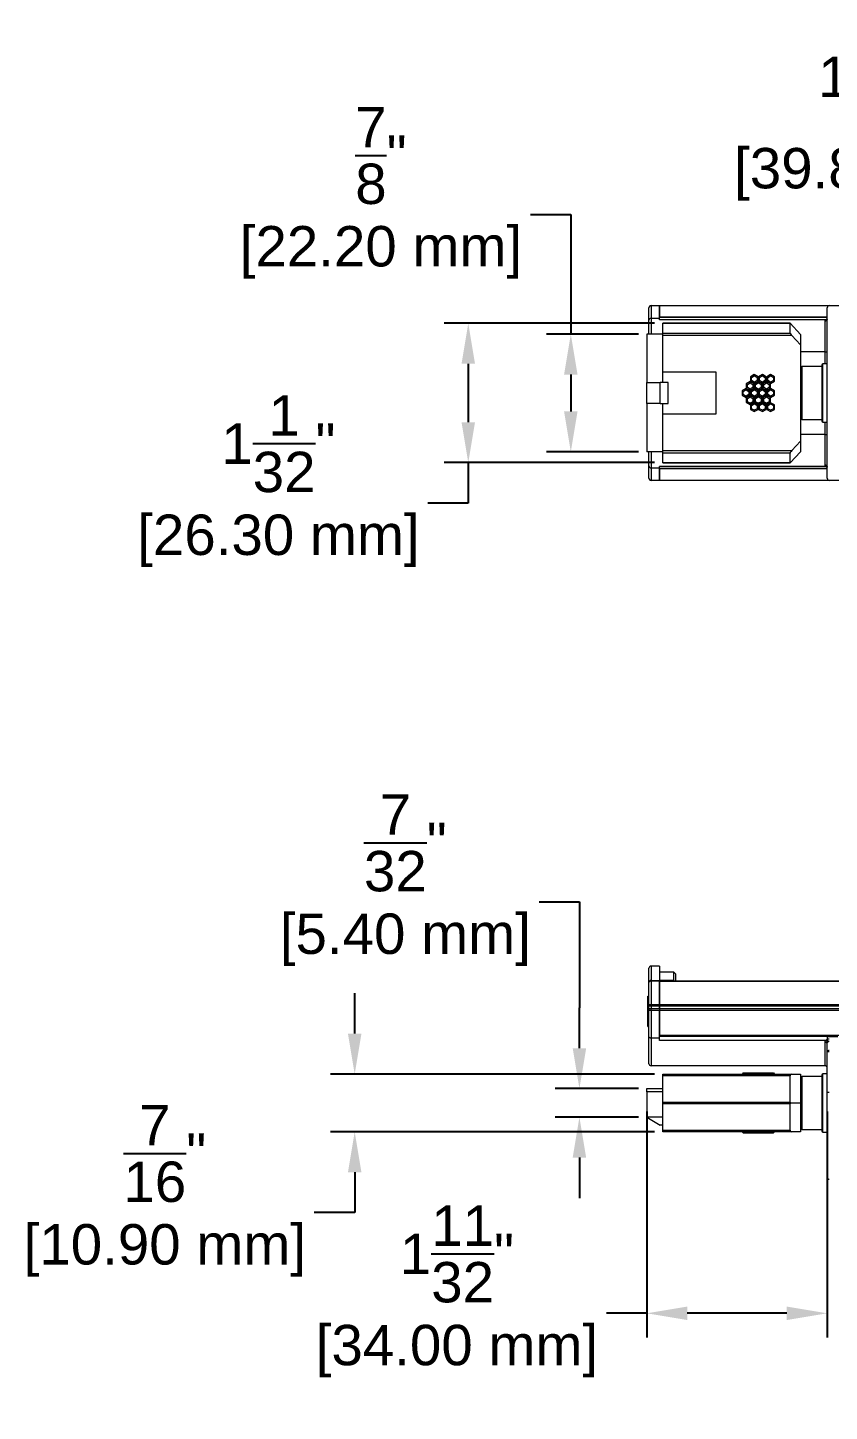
# Model space of a CAD drawing. Header units: inches. Extents: x 0.3 to 62.2, y -4.9 to 14.1.
# Drawn here: x 0.87 to 6.82, y 3.85 to 14.12 of the extents above; entities that cross this region are included whole.
import ezdxf

# ---------------------------------------------------------------- set-up
doc = ezdxf.new("R2010")
doc.units = ezdxf.units.IN
doc.header["$MEASUREMENT"] = 0
doc.layers.get('Defpoints').update_dxf_attribs({"color": 1})
doc.layers.add('Graze 2.0 Int', color=7, linetype='Continuous')
doc.styles.get("Standard").update_dxf_attribs({"font": 'Arial.ttf'})
doc.dimstyles.new('.1 DIM', dxfattribs={"dimscale": 0, "dimtxt": 0.3, "dimasz": 0.3, "dimexe": 0.18, "dimexo": 0.0625, "dimgap": 0.09, "dimtad": 0, "dimtih": 1, "dimtoh": 1, "dimdec": 5, "dimzin": 0, "dimdsep": 46, "dimlunit": 4, "dimtxsty": 'Standard', "dimcen": 0.09, "dimadec": 0, "dimazin": 0, "dimtfac": 1, "dimtdec": 5, "dimtofl": 0, "dimtmove": 0, "dimatfit": 3, "dimfxl": 1, "dimtolj": 1, "dimtzin": 0, "dimarcsym": 0})

# ---------------------------------------------------------------- blocks, each defined once
blk = doc.blocks.new('*D23')
at = {"layer": 'Defpoints', "color": 0, "lineweight": -2, "transparency": 16777216}
for p, q in [((5.47, 6.075), (5.47, 4.395)), ((6.809, 6.075), (6.809, 4.395)), ((5.47, 4.575), (5.17, 4.575)), ((6.509, 4.575), (5.77, 4.575))]:
    blk.add_line(p, q, dxfattribs=at)
at = {"layer": 'Defpoints', "color": 0, "transparency": 16777216}
for p in [(5.47, 6.137), (6.809, 6.137), (5.47, 4.575)]:
    blk.add_point(p, dxfattribs=at)
for points in [[(5.77, 4.625), (5.77, 4.525), (5.47, 4.575)], [(6.509, 4.625), (6.509, 4.525), (6.809, 4.575)]]:
    blk.add_solid(points, dxfattribs=at)
at = {"layer": 'Defpoints', "color": 0, "transparency": 16777216, "char_height": 0.3, "attachment_point": 5}
for s, insert in [('\\A1;1{\\H1x;\\S11/32;}"', (4.061, 5.016)), ('\\A1;[34.00 mm]', (4.061, 4.294))]:
    blk.add_mtext(s, dxfattribs=dict(at, insert=insert))
blk = doc.blocks.new('*D24')
at = {"layer": 'Defpoints', "color": 0, "lineweight": -2, "transparency": 16777216}
for p, q in [((3.302, 6.652), (3.302, 6.952)), ((5.526, 6.352), (3.122, 6.352)), ((5.526, 5.923), (3.122, 5.923)), ((3.302, 5.623), (3.302, 5.323)), ((3.302, 5.323), (3.002, 5.323))]:
    blk.add_line(p, q, dxfattribs=at)
at = {"layer": 'Defpoints', "color": 0, "transparency": 16777216}
for p in [(5.588, 6.352), (3.302, 5.923), (5.588, 5.923)]:
    blk.add_point(p, dxfattribs=at)
for points in [[(3.252, 6.652), (3.352, 6.652), (3.302, 6.352)], [(3.252, 5.623), (3.352, 5.623), (3.302, 5.923)]]:
    blk.add_solid(points, dxfattribs=at)
at = {"layer": 'Defpoints', "color": 0, "transparency": 16777216, "char_height": 0.3, "attachment_point": 5}
for s, insert in [('\\A1;{\\H1x;\\S7/16;}"', (1.893, 5.762)), ('\\A1;[10.90 mm]', (1.893, 5.042))]:
    blk.add_mtext(s, dxfattribs=dict(at, insert=insert))
blk = doc.blocks.new('*D25')
at = {"layer": 'Defpoints', "color": 0, "lineweight": -2, "transparency": 16777216}
for p, q in [((4.67, 7.63), (4.97, 7.63)), ((4.97, 7.63), (4.97, 6.844)), ((4.97, 6.544), (4.97, 6.844)), ((5.408, 6.244), (4.79, 6.244)), ((5.408, 6.031), (4.79, 6.031)), ((4.97, 5.731), (4.97, 5.431))]:
    blk.add_line(p, q, dxfattribs=at)
at = {"layer": 'Defpoints', "color": 0, "transparency": 16777216}
for p in [(5.47, 6.244), (4.97, 6.031), (5.47, 6.031)]:
    blk.add_point(p, dxfattribs=at)
for points in [[(4.92, 6.544), (5.02, 6.544), (4.97, 6.244)], [(4.92, 5.731), (5.02, 5.731), (4.97, 6.031)]]:
    blk.add_solid(points, dxfattribs=at)
at = {"layer": 'Defpoints', "color": 0, "transparency": 16777216, "char_height": 0.3, "attachment_point": 5}
for s, insert in [('\\A1;{\\H1x;\\S7/32;}"', (3.678, 8.069)), ('\\A1;[5.40 mm]', (3.678, 7.349))]:
    blk.add_mtext(s, dxfattribs=dict(at, insert=insert))
blk = doc.blocks.new('*D29')
at = {"layer": 'Defpoints', "color": 0, "lineweight": -2, "transparency": 16777216}
for p, q in [((5.526, 11.928), (3.965, 11.928)), ((4.145, 11.628), (4.145, 11.193)), ((5.526, 10.893), (3.965, 10.893)), ((4.145, 10.893), (4.145, 10.593)), ((4.145, 10.593), (3.845, 10.593))]:
    blk.add_line(p, q, dxfattribs=at)
at = {"layer": 'Defpoints', "color": 0, "transparency": 16777216}
for p in [(5.588, 11.928), (4.145, 10.893), (5.588, 10.893)]:
    blk.add_point(p, dxfattribs=at)
for points in [[(4.095, 11.628), (4.195, 11.628), (4.145, 11.928)], [(4.095, 11.193), (4.195, 11.193), (4.145, 10.893)]]:
    blk.add_solid(points, dxfattribs=at)
at = {"layer": 'Defpoints', "color": 0, "transparency": 16777216, "char_height": 0.3, "attachment_point": 5}
for s, insert in [('\\A1;1{\\H1x;\\S1/32;}"', (2.736, 11.034)), ('\\A1;[26.30 mm]', (2.736, 10.312))]:
    blk.add_mtext(s, dxfattribs=dict(at, insert=insert))
blk = doc.blocks.new('*D30')
at = {"layer": 'Defpoints', "color": 0, "lineweight": -2, "transparency": 16777216}
for p, q in [((4.606, 12.735), (4.906, 12.735)), ((4.906, 12.735), (4.906, 11.847)), ((5.408, 11.847), (4.726, 11.847)), ((4.906, 11.547), (4.906, 11.273)), ((5.408, 10.973), (4.726, 10.973))]:
    blk.add_line(p, q, dxfattribs=at)
at = {"layer": 'Defpoints', "color": 0, "transparency": 16777216}
for p in [(5.47, 11.847), (4.906, 10.973), (5.47, 10.973)]:
    blk.add_point(p, dxfattribs=at)
for points in [[(4.856, 11.547), (4.956, 11.547), (4.906, 11.847)], [(4.856, 11.273), (4.956, 11.273), (4.906, 10.973)]]:
    blk.add_solid(points, dxfattribs=at)
at = {"layer": 'Defpoints', "color": 0, "transparency": 16777216, "char_height": 0.3, "attachment_point": 5}
for s, insert in [('\\A1;{\\H1x;\\S7/8;}"', (3.497, 13.174)), ('\\A1;[22.20 mm]', (3.497, 12.455))]:
    blk.add_mtext(s, dxfattribs=dict(at, insert=insert))
blk = doc.blocks.new('*D34')
at = {"layer": 'Defpoints', "color": 0, "lineweight": -2, "transparency": 16777216}
for p, q in [((8.275, 13.316), (8.575, 13.316)), ((8.575, 13.316), (8.575, 12.194)), ((10.117, 12.194), (8.395, 12.194)), ((8.575, 11.894), (8.575, 10.926)), ((10.117, 10.626), (8.395, 10.626))]:
    blk.add_line(p, q, dxfattribs=at)
at = {"layer": 'Defpoints', "color": 0, "transparency": 16777216}
for p in [(10.179, 12.194), (8.575, 10.626), (10.179, 10.626)]:
    blk.add_point(p, dxfattribs=at)
for points in [[(8.525, 11.894), (8.625, 11.894), (8.575, 12.194)], [(8.525, 10.926), (8.625, 10.926), (8.575, 10.626)]]:
    blk.add_solid(points, dxfattribs=at)
at = {"layer": 'Defpoints', "color": 0, "transparency": 16777216, "char_height": 0.3, "attachment_point": 5}
for s, insert in [('\\A1;1{\\H1x;\\S9/16;}"', (7.166, 13.759)), ('\\A1;[39.82 mm]', (7.166, 13.035))]:
    blk.add_mtext(s, dxfattribs=dict(at, insert=insert))

msp = doc.modelspace()

# ---------------------------------------------------------------- linework, layer by layer
at = {"layer": 'Graze 2.0 Int', "color": 7, "linetype": 'Continuous', "lineweight": 15}
for p, q in [((5.486033, 12.043915), (5.486033, 12.042068)), ((5.486033, 11.951255), (5.486033, 12.042068)), ((5.501779, 12.056584), (5.501779, 12.059663)), ((5.501779, 12.059663), (5.564774, 12.059663)), ((5.501779, 12.056584), (5.501779, 11.965425)), ((5.564774, 12.056584), (5.501779, 12.056584)), ((5.564774, 12.059663), (5.564774, 12.056584)), ((5.564774, 11.970437), (5.564774, 12.056584)), ((5.566741, 12.059663), (9.949662, 12.059663)), ((5.566741, 12.056584), (5.566741, 12.059663)), ((5.566741, 11.973047), (5.566741, 12.056584)), ((6.808902, 10.776843), (6.808902, 12.043236)), ((5.501779, 11.965425), (5.564774, 11.965425)), ((5.566741, 11.993699), (5.564774, 11.993717)), ((5.566741, 11.974683), (5.564774, 11.97469)), ((5.564774, 11.965425), (5.564774, 11.970437)), ((6.808902, 11.970437), (5.564774, 11.970437)), ((5.564774, 11.954875), (5.564774, 11.965425)), ((6.798562, 11.954875), (5.564774, 11.954875)), ((6.808902, 11.973047), (5.566741, 11.973047)), ((5.566741, 11.970437), (5.566741, 11.973047)), ((6.534513, 11.928449), (5.588426, 11.928449)), ((5.588426, 11.927244), (5.588426, 11.928449)), ((6.533308, 11.927244), (5.588426, 11.927244)), ((5.588426, 11.855728), (5.588426, 11.927244)), ((6.533308, 11.855728), (6.533308, 11.927244)), ((6.534513, 11.928449), (6.612048, 11.845858)), ((6.798647, 11.954864), (6.798661, 11.954875)), ((5.588426, 11.847056), (5.470316, 11.847056)), ((5.470316, 11.847056), (5.470316, 11.488788)), ((5.588426, 11.855728), (6.533308, 11.855728)), ((5.588426, 11.837248), (5.588426, 11.855728)), ((6.546211, 11.837248), (5.588426, 11.837248)), ((5.588426, 11.567528), (5.588426, 11.837248)), ((6.612048, 11.767118), (6.546211, 11.837248)), ((6.612048, 11.845858), (6.612048, 11.767118)), ((6.612048, 11.767118), (6.612048, 11.052978)), ((6.793151, 11.717135), (6.808902, 11.717135)), ((6.808902, 11.626581), (6.777404, 11.626581)), ((5.588426, 11.567528), (5.982127, 11.567528)), ((5.588426, 11.488788), (5.588426, 11.567528)), ((5.982127, 11.567528), (5.982127, 11.252568)), ((6.267561, 11.547859), (6.238907, 11.531316)), ((6.247089, 11.526591), (6.238907, 11.531316)), ((6.238907, 11.531316), (6.238907, 11.498229)), ((6.247089, 11.526591), (6.267561, 11.538411)), ((6.247089, 11.502953), (6.247089, 11.526591)), ((6.267561, 11.547859), (6.267561, 11.538411)), ((6.296215, 11.531316), (6.267561, 11.547859)), ((6.267561, 11.538411), (6.288032, 11.526591)), ((6.288032, 11.526591), (6.296215, 11.531316)), ((6.288032, 11.526591), (6.288032, 11.502953)), ((6.296215, 11.498229), (6.296215, 11.531316)), ((6.328192, 11.547859), (6.299537, 11.531316)), ((6.307719, 11.526591), (6.299537, 11.531316)), ((6.299537, 11.531316), (6.299537, 11.498229)), ((6.307719, 11.526591), (6.328192, 11.538411)), ((6.307719, 11.502953), (6.307719, 11.526591)), ((6.328192, 11.547859), (6.328192, 11.538411)), ((6.356845, 11.531316), (6.328192, 11.547859)), ((6.328192, 11.538411), (6.348662, 11.526591)), ((6.348662, 11.526591), (6.356845, 11.531316)), ((6.348662, 11.526591), (6.348662, 11.502953)), ((6.356845, 11.498229), (6.356845, 11.531316)), ((6.388821, 11.547859), (6.360167, 11.531316)), ((6.36835, 11.526591), (6.360167, 11.531316)), ((6.360167, 11.531316), (6.360167, 11.498229)), ((6.36835, 11.526591), (6.388821, 11.538411)), ((6.36835, 11.502953), (6.36835, 11.526591)), ((6.388821, 11.547859), (6.388821, 11.538411)), ((6.417475, 11.531316), (6.388821, 11.547859)), ((6.388821, 11.538411), (6.409293, 11.526591)), ((6.409293, 11.526591), (6.417475, 11.531316)), ((6.409293, 11.526591), (6.409293, 11.502953)), ((6.417475, 11.498229), (6.417475, 11.531316)), ((6.769529, 11.606898), (6.619922, 11.606898)), ((5.470316, 11.331308), (5.470316, 11.488788)), ((5.470316, 11.488788), (5.568742, 11.488788)), ((5.568742, 11.331308), (5.568742, 11.488788)), ((5.627796, 11.488788), (5.568742, 11.488788)), ((5.627796, 11.331308), (5.627796, 11.488788)), ((6.20687, 11.442908), (6.178413, 11.426478)), ((6.186174, 11.421997), (6.178413, 11.426478)), ((6.178413, 11.426478), (6.178413, 11.393618)), ((6.186174, 11.421997), (6.20687, 11.433946)), ((6.186174, 11.398099), (6.186174, 11.421997)), ((6.20687, 11.442908), (6.20687, 11.433946)), ((6.235328, 11.426478), (6.20687, 11.442908)), ((6.20687, 11.433946), (6.227566, 11.421997)), ((6.237201, 11.495532), (6.208516, 11.478971)), ((6.216765, 11.474209), (6.208516, 11.478971)), ((6.208516, 11.478971), (6.208516, 11.445849)), ((6.216765, 11.450611), (6.208516, 11.445849)), ((6.208516, 11.445849), (6.237201, 11.429288)), ((6.216765, 11.474209), (6.237201, 11.486008)), ((6.216765, 11.450611), (6.216765, 11.474209)), ((6.237201, 11.438812), (6.216765, 11.450611)), ((6.227566, 11.421997), (6.235328, 11.426478)), ((6.227566, 11.421997), (6.227566, 11.398099)), ((6.235328, 11.393618), (6.235328, 11.426478)), ((6.237201, 11.495532), (6.237201, 11.486008)), ((6.265886, 11.478971), (6.237201, 11.495532)), ((6.237201, 11.486008), (6.257637, 11.474209)), ((6.257637, 11.450611), (6.237201, 11.438812)), ((6.237201, 11.429288), (6.265886, 11.445849)), ((6.237201, 11.438812), (6.237201, 11.429288)), ((6.247089, 11.502953), (6.238907, 11.498229)), ((6.238907, 11.498229), (6.267561, 11.481685)), ((6.2675, 11.442908), (6.239042, 11.426478)), ((6.246804, 11.421997), (6.239042, 11.426478)), ((6.239042, 11.426478), (6.239042, 11.393618)), ((6.246804, 11.421997), (6.2675, 11.433946)), ((6.246804, 11.398099), (6.246804, 11.421997)), ((6.267561, 11.491134), (6.247089, 11.502953)), ((6.257637, 11.474209), (6.265886, 11.478971)), ((6.257637, 11.474209), (6.257637, 11.450611)), ((6.257637, 11.450611), (6.265886, 11.445849)), ((6.265886, 11.445849), (6.265886, 11.478971)), ((6.2675, 11.442908), (6.2675, 11.433946)), ((6.295958, 11.426478), (6.2675, 11.442908)), ((6.2675, 11.433946), (6.288195, 11.421997)), ((6.288032, 11.502953), (6.267561, 11.491134)), ((6.267561, 11.481685), (6.296215, 11.498229)), ((6.267561, 11.491134), (6.267561, 11.481685)), ((6.297831, 11.495532), (6.269147, 11.478971)), ((6.277394, 11.474209), (6.269147, 11.478971)), ((6.269147, 11.478971), (6.269147, 11.445849)), ((6.277394, 11.450611), (6.269147, 11.445849)), ((6.269147, 11.445849), (6.297831, 11.429288)), ((6.277394, 11.474209), (6.297831, 11.486008)), ((6.277394, 11.450611), (6.277394, 11.474209)), ((6.297831, 11.438812), (6.277394, 11.450611)), ((6.288032, 11.502953), (6.296215, 11.498229)), ((6.288195, 11.421997), (6.295958, 11.426478)), ((6.288195, 11.421997), (6.288195, 11.398099)), ((6.295958, 11.393618), (6.295958, 11.426478)), ((6.297831, 11.495532), (6.297831, 11.486008)), ((6.326516, 11.478971), (6.297831, 11.495532)), ((6.297831, 11.486008), (6.318268, 11.474209)), ((6.318268, 11.450611), (6.297831, 11.438812)), ((6.297831, 11.429288), (6.326516, 11.445849)), ((6.297831, 11.438812), (6.297831, 11.429288)), ((6.307719, 11.502953), (6.299537, 11.498229)), ((6.299537, 11.498229), (6.328192, 11.481685)), ((6.328129, 11.442908), (6.299672, 11.426478)), ((6.307434, 11.421997), (6.299672, 11.426478)), ((6.299672, 11.426478), (6.299672, 11.393618)), ((6.307434, 11.421997), (6.328129, 11.433946)), ((6.307434, 11.398099), (6.307434, 11.421997)), ((6.328192, 11.491134), (6.307719, 11.502953)), ((6.318268, 11.474209), (6.326516, 11.478971)), ((6.318268, 11.474209), (6.318268, 11.450611)), ((6.318268, 11.450611), (6.326516, 11.445849)), ((6.326516, 11.445849), (6.326516, 11.478971)), ((6.328129, 11.442908), (6.328129, 11.433946)), ((6.356588, 11.426478), (6.328129, 11.442908)), ((6.328129, 11.433946), (6.348826, 11.421997)), ((6.348662, 11.502953), (6.328192, 11.491134)), ((6.328192, 11.481685), (6.356845, 11.498229)), ((6.328192, 11.491134), (6.328192, 11.481685)), ((6.358461, 11.495532), (6.329777, 11.478971)), ((6.338024, 11.474209), (6.329777, 11.478971)), ((6.329777, 11.478971), (6.329777, 11.445849)), ((6.338024, 11.450611), (6.329777, 11.445849)), ((6.329777, 11.445849), (6.358461, 11.429288)), ((6.338024, 11.474209), (6.358461, 11.486008)), ((6.338024, 11.450611), (6.338024, 11.474209)), ((6.358461, 11.438812), (6.338024, 11.450611)), ((6.348662, 11.502953), (6.356845, 11.498229)), ((6.348826, 11.421997), (6.356588, 11.426478)), ((6.348826, 11.421997), (6.348826, 11.398099)), ((6.356588, 11.393618), (6.356588, 11.426478)), ((6.358461, 11.495532), (6.358461, 11.486008)), ((6.387145, 11.478971), (6.358461, 11.495532)), ((6.358461, 11.486008), (6.378898, 11.474209)), ((6.378898, 11.450611), (6.358461, 11.438812)), ((6.358461, 11.429288), (6.387145, 11.445849)), ((6.358461, 11.438812), (6.358461, 11.429288)), ((6.36835, 11.502953), (6.360167, 11.498229)), ((6.360167, 11.498229), (6.388821, 11.481685)), ((6.38876, 11.442908), (6.360302, 11.426478)), ((6.368063, 11.421997), (6.360302, 11.426478)), ((6.360302, 11.426478), (6.360302, 11.393618)), ((6.368063, 11.421997), (6.38876, 11.433946)), ((6.368063, 11.398099), (6.368063, 11.421997)), ((6.388821, 11.491134), (6.36835, 11.502953)), ((6.378898, 11.474209), (6.387145, 11.478971)), ((6.378898, 11.474209), (6.378898, 11.450611)), ((6.378898, 11.450611), (6.387145, 11.445849)), ((6.387145, 11.445849), (6.387145, 11.478971)), ((6.38876, 11.442908), (6.38876, 11.433946)), ((6.417217, 11.426478), (6.38876, 11.442908)), ((6.38876, 11.433946), (6.409456, 11.421997)), ((6.409293, 11.502953), (6.388821, 11.491134)), ((6.388821, 11.481685), (6.417475, 11.498229)), ((6.388821, 11.491134), (6.388821, 11.481685)), ((6.409293, 11.502953), (6.417475, 11.498229)), ((6.409456, 11.421997), (6.417217, 11.426478)), ((6.409456, 11.421997), (6.409456, 11.398099)), ((6.417217, 11.393618), (6.417217, 11.426478)), ((5.568742, 11.331308), (5.470316, 11.331308)), ((5.470316, 11.331308), (5.470316, 10.97304)), ((5.568742, 11.331308), (5.627796, 11.331308)), ((5.588426, 11.252568), (5.588426, 11.331308)), ((6.186174, 11.398099), (6.178413, 11.393618)), ((6.178413, 11.393618), (6.20687, 11.377188)), ((6.20687, 11.38615), (6.186174, 11.398099)), ((6.227566, 11.398099), (6.20687, 11.38615)), ((6.20687, 11.377188), (6.235328, 11.393618)), ((6.20687, 11.38615), (6.20687, 11.377188)), ((6.237201, 11.390808), (6.208516, 11.374247)), ((6.216765, 11.369485), (6.208516, 11.374247)), ((6.208516, 11.374247), (6.208516, 11.341125)), ((6.216765, 11.345886), (6.208516, 11.341125)), ((6.208516, 11.341125), (6.237201, 11.324564)), ((6.216765, 11.369485), (6.237201, 11.381284)), ((6.216765, 11.345886), (6.216765, 11.369485)), ((6.237201, 11.334087), (6.216765, 11.345886)), ((6.227566, 11.398099), (6.235328, 11.393618)), ((6.237201, 11.390808), (6.237201, 11.381284)), ((6.265886, 11.374247), (6.237201, 11.390808)), ((6.237201, 11.381284), (6.257637, 11.369485)), ((6.257637, 11.345886), (6.237201, 11.334087)), ((6.237201, 11.324564), (6.265886, 11.341125)), ((6.237201, 11.334087), (6.237201, 11.324564)), ((6.267561, 11.338411), (6.238907, 11.321867)), ((6.247089, 11.317143), (6.238907, 11.321867)), ((6.238907, 11.321867), (6.238907, 11.28878)), ((6.246804, 11.398099), (6.239042, 11.393618)), ((6.239042, 11.393618), (6.2675, 11.377188)), ((6.2675, 11.38615), (6.246804, 11.398099)), ((6.247089, 11.317143), (6.267561, 11.328962)), ((6.247089, 11.293504), (6.247089, 11.317143)), ((6.257637, 11.369485), (6.265886, 11.374247)), ((6.257637, 11.369485), (6.257637, 11.345886)), ((6.257637, 11.345886), (6.265886, 11.341125)), ((6.265886, 11.341125), (6.265886, 11.374247)), ((6.288195, 11.398099), (6.2675, 11.38615)), ((6.2675, 11.377188), (6.295958, 11.393618)), ((6.2675, 11.38615), (6.2675, 11.377188)), ((6.267561, 11.338411), (6.267561, 11.328962)), ((6.296215, 11.321867), (6.267561, 11.338411)), ((6.267561, 11.328962), (6.288032, 11.317143)), ((6.297831, 11.390808), (6.269147, 11.374247)), ((6.277394, 11.369485), (6.269147, 11.374247)), ((6.269147, 11.374247), (6.269147, 11.341125)), ((6.277394, 11.345886), (6.269147, 11.341125)), ((6.269147, 11.341125), (6.297831, 11.324564)), ((6.277394, 11.369485), (6.297831, 11.381284)), ((6.277394, 11.345886), (6.277394, 11.369485)), ((6.297831, 11.334087), (6.277394, 11.345886)), ((6.288032, 11.317143), (6.296215, 11.321867)), ((6.288032, 11.317143), (6.288032, 11.293504)), ((6.288195, 11.398099), (6.295958, 11.393618)), ((6.296215, 11.28878), (6.296215, 11.321867)), ((6.297831, 11.390808), (6.297831, 11.381284)), ((6.326516, 11.374247), (6.297831, 11.390808)), ((6.297831, 11.381284), (6.318268, 11.369485)), ((6.318268, 11.345886), (6.297831, 11.334087)), ((6.297831, 11.324564), (6.326516, 11.341125)), ((6.297831, 11.334087), (6.297831, 11.324564)), ((6.328192, 11.338411), (6.299537, 11.321867)), ((6.307719, 11.317143), (6.299537, 11.321867)), ((6.299537, 11.321867), (6.299537, 11.28878)), ((6.307434, 11.398099), (6.299672, 11.393618)), ((6.299672, 11.393618), (6.328129, 11.377188)), ((6.328129, 11.38615), (6.307434, 11.398099)), ((6.307719, 11.317143), (6.328192, 11.328962)), ((6.307719, 11.293504), (6.307719, 11.317143)), ((6.318268, 11.369485), (6.326516, 11.374247)), ((6.318268, 11.369485), (6.318268, 11.345886)), ((6.318268, 11.345886), (6.326516, 11.341125)), ((6.326516, 11.341125), (6.326516, 11.374247)), ((6.348826, 11.398099), (6.328129, 11.38615)), ((6.328129, 11.377188), (6.356588, 11.393618)), ((6.328129, 11.38615), (6.328129, 11.377188)), ((6.328192, 11.338411), (6.328192, 11.328962)), ((6.356845, 11.321867), (6.328192, 11.338411)), ((6.328192, 11.328962), (6.348662, 11.317143)), ((6.358461, 11.390808), (6.329777, 11.374247)), ((6.338024, 11.369485), (6.329777, 11.374247)), ((6.329777, 11.374247), (6.329777, 11.341125)), ((6.338024, 11.345886), (6.329777, 11.341125)), ((6.329777, 11.341125), (6.358461, 11.324564)), ((6.338024, 11.369485), (6.358461, 11.381284)), ((6.338024, 11.345886), (6.338024, 11.369485)), ((6.358461, 11.334087), (6.338024, 11.345886)), ((6.348662, 11.317143), (6.356845, 11.321867)), ((6.348662, 11.317143), (6.348662, 11.293504)), ((6.348826, 11.398099), (6.356588, 11.393618)), ((6.356845, 11.28878), (6.356845, 11.321867)), ((6.358461, 11.390808), (6.358461, 11.381284)), ((6.387145, 11.374247), (6.358461, 11.390808)), ((6.358461, 11.381284), (6.378898, 11.369485)), ((6.378898, 11.345886), (6.358461, 11.334087)), ((6.358461, 11.324564), (6.387145, 11.341125)), ((6.358461, 11.334087), (6.358461, 11.324564)), ((6.388821, 11.338411), (6.360167, 11.321867)), ((6.36835, 11.317143), (6.360167, 11.321867)), ((6.360167, 11.321867), (6.360167, 11.28878)), ((6.368063, 11.398099), (6.360302, 11.393618)), ((6.360302, 11.393618), (6.38876, 11.377188)), ((6.38876, 11.38615), (6.368063, 11.398099)), ((6.36835, 11.317143), (6.388821, 11.328962)), ((6.36835, 11.293504), (6.36835, 11.317143)), ((6.378898, 11.369485), (6.387145, 11.374247)), ((6.378898, 11.369485), (6.378898, 11.345886)), ((6.378898, 11.345886), (6.387145, 11.341125)), ((6.387145, 11.341125), (6.387145, 11.374247)), ((6.409456, 11.398099), (6.38876, 11.38615)), ((6.38876, 11.377188), (6.417217, 11.393618)), ((6.38876, 11.38615), (6.38876, 11.377188)), ((6.388821, 11.338411), (6.388821, 11.328962)), ((6.417475, 11.321867), (6.388821, 11.338411)), ((6.388821, 11.328962), (6.409293, 11.317143)), ((6.409293, 11.317143), (6.417475, 11.321867)), ((6.409293, 11.317143), (6.409293, 11.293504)), ((6.409456, 11.398099), (6.417217, 11.393618)), ((6.417475, 11.28878), (6.417475, 11.321867)), ((5.982127, 11.252568), (5.588426, 11.252568)), ((5.588426, 10.982848), (5.588426, 11.252568)), ((6.247089, 11.293504), (6.238907, 11.28878)), ((6.238907, 11.28878), (6.267561, 11.272236)), ((6.267561, 11.281685), (6.247089, 11.293504)), ((6.288032, 11.293504), (6.267561, 11.281685)), ((6.267561, 11.272236), (6.296215, 11.28878)), ((6.267561, 11.281685), (6.267561, 11.272236)), ((6.288032, 11.293504), (6.296215, 11.28878)), ((6.307719, 11.293504), (6.299537, 11.28878)), ((6.299537, 11.28878), (6.328192, 11.272236)), ((6.328192, 11.281685), (6.307719, 11.293504)), ((6.348662, 11.293504), (6.328192, 11.281685)), ((6.328192, 11.272236), (6.356845, 11.28878)), ((6.328192, 11.281685), (6.328192, 11.272236)), ((6.348662, 11.293504), (6.356845, 11.28878)), ((6.36835, 11.293504), (6.360167, 11.28878)), ((6.360167, 11.28878), (6.388821, 11.272236)), ((6.388821, 11.281685), (6.36835, 11.293504)), ((6.409293, 11.293504), (6.388821, 11.281685)), ((6.388821, 11.272236), (6.417475, 11.28878)), ((6.388821, 11.281685), (6.388821, 11.272236)), ((6.409293, 11.293504), (6.417475, 11.28878)), ((6.619922, 11.213197), (6.769529, 11.213197)), ((6.777404, 11.193499), (6.808902, 11.193499)), ((6.793151, 11.102945), (6.808902, 11.102945)), ((6.546211, 10.982848), (6.612048, 11.052978)), ((6.612048, 11.052978), (6.612048, 10.974237)), ((5.588426, 10.97304), (5.470316, 10.97304)), ((5.588426, 10.982848), (6.546211, 10.982848)), ((5.588426, 10.964368), (5.588426, 10.982848)), ((6.533308, 10.964368), (5.588426, 10.964368)), ((5.588426, 10.892852), (5.588426, 10.964368)), ((6.533308, 10.892852), (6.533308, 10.964368)), ((6.612048, 10.974237), (6.534513, 10.891646)), ((5.486033, 10.778012), (5.486033, 10.868824)), ((5.501779, 10.854655), (5.564774, 10.854655)), ((5.501779, 10.854655), (5.501779, 10.763495)), ((6.798562, 10.865204), (5.564774, 10.865204)), ((5.564774, 10.854655), (5.564774, 10.865204)), ((5.564774, 10.849642), (5.564774, 10.854655)), ((6.808902, 10.849642), (5.564774, 10.849642)), ((5.564774, 10.763495), (5.564774, 10.849642)), ((5.566741, 10.845397), (5.564774, 10.84539)), ((5.566741, 10.82638), (5.564774, 10.826363)), ((5.566741, 10.847033), (5.566741, 10.849642)), ((6.808902, 10.847033), (5.566741, 10.847033)), ((5.566741, 10.763495), (5.566741, 10.847033)), ((5.588426, 10.892852), (6.533308, 10.892852)), ((5.588426, 10.891646), (5.588426, 10.892852)), ((5.588426, 10.891646), (6.534513, 10.891646)), ((6.793151, 10.874068), (6.793151, 10.882836)), ((6.798661, 10.865204), (6.798647, 10.865216)), ((6.80679, 10.864932), (6.80794, 10.863959)), ((5.486033, 10.778012), (5.486033, 10.776165)), ((5.501779, 10.763495), (5.564774, 10.763495)), ((5.501779, 10.760416), (5.501779, 10.763495)), ((5.564774, 10.760416), (5.501779, 10.760416)), ((5.564774, 10.763495), (5.564774, 10.760416)), ((5.566741, 10.760416), (5.566741, 10.763495)), ((9.949662, 10.760416), (5.566741, 10.760416)), ((5.486033, 7.03197), (5.486033, 7.137527)), ((5.564774, 7.153275), (5.501779, 7.153275)), ((5.564774, 7.153275), (5.564774, 7.046564)), ((5.671075, 7.107999), (5.564774, 7.107999)), ((5.682888, 7.096187), (5.671075, 7.107999)), ((5.671075, 7.045641), (5.671075, 7.107999)), ((5.682888, 7.096187), (5.682888, 7.041502)), ((5.486033, 6.863128), (5.486033, 7.03197)), ((5.501779, 7.046564), (5.501779, 7.041743)), ((5.501779, 7.046564), (5.564774, 7.046564)), ((5.564774, 7.041743), (5.501779, 7.041743)), ((5.501779, 7.041743), (5.501779, 6.868111)), ((5.564774, 7.046564), (5.564774, 7.041743)), ((5.671075, 7.045641), (5.564774, 7.045641)), ((5.564774, 6.868111), (5.564774, 7.041743)), ((53.430217, 7.041502), (5.566741, 7.041502)), ((5.566741, 7.038469), (5.566741, 7.041502)), ((53.430217, 7.038469), (5.566741, 7.038469)), ((5.566741, 6.868111), (5.566741, 7.038469)), ((5.671075, 7.045641), (5.675407, 7.041502)), ((5.671075, 7.041502), (5.671075, 7.045641)), ((5.478157, 6.929212), (5.486033, 6.929212)), ((5.478157, 6.860254), (5.478157, 6.929212)), ((5.566741, 6.950514), (5.564774, 6.950514)), ((5.486033, 6.860254), (5.478157, 6.860254)), ((5.478157, 6.840562), (5.478157, 6.860254)), ((5.478157, 6.840562), (5.486033, 6.840562)), ((5.478157, 6.794154), (5.478157, 6.840562)), ((5.478157, 6.794154), (5.486033, 6.794154)), ((5.478157, 6.774616), (5.478157, 6.794154)), ((5.486033, 6.863128), (5.486033, 6.855653)), ((5.486033, 6.838355), (5.486033, 6.855653)), ((5.501779, 6.855653), (5.486033, 6.855653)), ((5.486033, 6.838355), (5.501779, 6.838355)), ((5.486033, 6.838355), (5.486033, 6.829197)), ((5.486033, 6.628467), (5.486033, 6.829197)), ((5.501779, 6.855653), (5.501779, 6.868111)), ((5.501779, 6.868111), (5.564774, 6.868111)), ((5.501779, 6.855653), (5.501779, 6.838355)), ((5.564774, 6.855653), (5.501779, 6.855653)), ((5.501779, 6.838355), (5.564774, 6.838355)), ((5.501779, 6.823091), (5.501779, 6.838355)), ((5.564774, 6.823091), (5.501779, 6.823091)), ((5.501779, 6.823091), (5.501779, 6.621595)), ((5.564774, 6.868111), (5.564774, 6.855653)), ((5.564774, 6.838355), (5.564774, 6.855653)), ((5.566741, 6.855022), (5.564774, 6.855039)), ((5.564774, 6.838355), (5.564774, 6.823091)), ((5.566741, 6.836005), (5.564774, 6.836012)), ((5.564774, 6.631966), (5.564774, 6.823091)), ((5.566741, 6.809111), (5.564774, 6.809104)), ((5.566741, 6.790094), (5.564774, 6.790077)), ((5.566741, 6.868111), (53.430217, 6.868111)), ((5.566741, 6.855653), (5.566741, 6.868111)), ((53.430217, 6.855653), (5.566741, 6.855653)), ((5.566741, 6.838355), (5.566741, 6.855653)), ((5.566741, 6.838355), (53.430217, 6.838355)), ((5.566741, 6.823091), (5.566741, 6.838355)), ((53.430217, 6.823091), (5.566741, 6.823091)), ((5.566741, 6.637394), (5.566741, 6.823091)), ((5.478157, 6.708698), (5.478157, 6.774616)), ((5.478157, 6.774616), (5.486033, 6.774616)), ((5.478157, 6.708698), (5.486033, 6.708698)), ((5.478157, 6.705905), (5.478157, 6.708698)), ((5.478157, 6.705905), (5.486033, 6.705905)), ((5.564774, 6.75171), (5.566741, 6.75171)), ((5.564774, 6.708402), (5.566741, 6.708402)), ((5.501779, 6.621595), (5.564774, 6.621595)), ((5.564774, 6.661151), (5.566741, 6.661151)), ((5.564774, 6.621595), (5.564774, 6.631966)), ((6.808902, 6.631966), (5.564774, 6.631966)), ((5.564774, 6.60179), (5.564774, 6.621595)), ((6.798562, 6.60179), (5.564774, 6.60179)), ((53.430217, 6.637394), (5.566741, 6.637394)), ((6.798647, 6.60177), (6.798661, 6.60179)), ((6.808902, 6.631966), (6.887643, 6.631966)), ((6.808902, 6.515486), (6.808902, 6.578765)), ((6.808902, 6.216243), (6.808902, 6.515486)), ((6.793151, 6.413098), (5.501779, 6.413098)), ((5.588426, 6.352054), (6.546211, 6.352054)), ((5.588426, 6.339151), (5.588426, 6.352054)), ((6.533308, 6.339151), (5.588426, 6.339151)), ((5.588426, 6.144269), (5.588426, 6.339151)), ((6.186174, 6.359816), (6.178413, 6.352054)), ((6.186174, 6.359816), (6.20687, 6.359816)), ((6.20687, 6.352054), (6.20687, 6.359816)), ((6.20687, 6.359816), (6.216279, 6.359816)), ((6.216765, 6.360302), (6.208516, 6.352054)), ((6.216765, 6.360302), (6.237201, 6.360302)), ((6.237201, 6.352054), (6.237201, 6.360302)), ((6.237201, 6.360302), (6.257637, 6.360302)), ((6.247089, 6.360237), (6.238907, 6.352054)), ((6.247089, 6.360237), (6.267561, 6.360237)), ((6.257637, 6.360302), (6.257703, 6.360237)), ((6.267561, 6.352054), (6.267561, 6.360237)), ((6.267561, 6.360237), (6.288032, 6.360237)), ((6.277394, 6.360302), (6.277329, 6.360237)), ((6.277394, 6.360302), (6.297831, 6.360302)), ((6.288032, 6.360237), (6.296215, 6.352054)), ((6.297831, 6.352054), (6.297831, 6.360302)), ((6.297831, 6.360302), (6.318268, 6.360302)), ((6.307719, 6.360237), (6.299537, 6.352054)), ((6.307719, 6.360237), (6.328192, 6.360237)), ((6.318268, 6.360302), (6.318332, 6.360237)), ((6.328192, 6.352054), (6.328192, 6.360237)), ((6.328192, 6.360237), (6.348662, 6.360237)), ((6.338024, 6.360302), (6.337959, 6.360237)), ((6.338024, 6.360302), (6.358461, 6.360302)), ((6.348662, 6.360237), (6.356845, 6.352054)), ((6.358461, 6.352054), (6.358461, 6.360302)), ((6.358461, 6.360302), (6.378898, 6.360302)), ((6.36835, 6.360237), (6.360167, 6.352054)), ((6.36835, 6.360237), (6.38882, 6.360237)), ((6.378898, 6.360302), (6.378962, 6.360237)), ((6.38882, 6.352054), (6.38882, 6.360237)), ((6.38882, 6.360237), (6.409293, 6.360237)), ((6.409293, 6.360237), (6.417475, 6.352054)), ((6.533308, 6.144269), (6.533308, 6.339151)), ((6.546211, 6.352054), (6.612048, 6.352054)), ((6.612048, 6.352054), (6.612048, 6.137487)), ((6.769529, 6.334338), (6.619922, 6.334338)), ((6.808902, 6.354042), (6.777404, 6.354042)), ((5.470316, 6.243786), (5.588426, 6.243786)), ((5.470316, 6.220164), (5.470316, 6.243786)), ((5.588426, 6.220164), (5.470316, 6.220164)), ((5.470316, 6.220164), (5.470316, 6.031188)), ((6.808902, 6.216243), (6.824648, 6.216243)), ((6.808902, 5.586305), (6.808902, 6.216243)), ((5.588426, 6.144269), (6.533308, 6.144269)), ((5.588426, 6.130706), (5.588426, 6.144269)), ((6.533308, 6.130706), (5.588426, 6.130706)), ((5.588426, 5.935824), (5.588426, 6.130706)), ((6.533308, 5.935824), (6.533308, 6.130706)), ((6.534513, 6.137487), (6.612048, 6.137487)), ((6.612048, 6.137487), (6.612048, 5.92292)), ((5.588426, 6.031188), (5.470316, 6.031188)), ((5.470316, 6.031188), (5.568741, 5.972133)), ((5.588426, 5.972133), (5.568741, 5.972133)), ((5.588426, 5.935824), (6.533308, 5.935824)), ((5.588426, 5.92292), (5.588426, 5.935824)), ((6.546211, 5.92292), (5.588426, 5.92292)), ((6.186174, 5.915158), (6.178413, 5.92292)), ((6.186174, 5.915158), (6.20687, 5.915158)), ((6.20687, 5.92292), (6.20687, 5.915158)), ((6.20687, 5.915158), (6.216279, 5.915158)), ((6.216765, 5.914673), (6.208516, 5.92292)), ((6.216765, 5.914673), (6.237201, 5.914673)), ((6.237201, 5.92292), (6.237201, 5.914673)), ((6.237201, 5.914673), (6.257637, 5.914673)), ((6.247089, 5.914737), (6.238907, 5.92292)), ((6.247089, 5.914737), (6.267561, 5.914737)), ((6.257637, 5.914673), (6.257703, 5.914737)), ((6.267561, 5.92292), (6.267561, 5.914737)), ((6.267561, 5.914737), (6.288032, 5.914737)), ((6.277394, 5.914673), (6.277329, 5.914737)), ((6.277394, 5.914673), (6.297831, 5.914673)), ((6.288032, 5.914737), (6.296215, 5.92292)), ((6.297831, 5.92292), (6.297831, 5.914673)), ((6.297831, 5.914673), (6.318268, 5.914673)), ((6.307719, 5.914737), (6.299537, 5.92292)), ((6.307719, 5.914737), (6.328192, 5.914737)), ((6.318268, 5.914673), (6.318332, 5.914737)), ((6.328192, 5.92292), (6.328192, 5.914737)), ((6.328192, 5.914737), (6.348662, 5.914737)), ((6.338024, 5.914673), (6.337959, 5.914737)), ((6.338024, 5.914673), (6.358461, 5.914673)), ((6.348662, 5.914737), (6.356845, 5.92292)), ((6.358461, 5.92292), (6.358461, 5.914673)), ((6.358461, 5.914673), (6.378898, 5.914673)), ((6.36835, 5.914737), (6.360167, 5.92292)), ((6.36835, 5.914737), (6.38882, 5.914737)), ((6.378898, 5.914673), (6.378962, 5.914737)), ((6.38882, 5.92292), (6.38882, 5.914737)), ((6.38882, 5.914737), (6.409293, 5.914737)), ((6.409293, 5.914737), (6.417475, 5.92292)), ((6.612048, 5.92292), (6.546211, 5.92292)), ((6.619922, 5.940637), (6.769529, 5.940637)), ((6.777404, 5.920959), (6.808902, 5.920959))]:
    msp.add_line(p, q, dxfattribs=at)
at = {"layer": 'Graze 2.0 Int', "color": 8, "linetype": 'Continuous', "lineweight": 15}
for p, q in [((6.816294, 12.056584), (5.566741, 12.056584)), ((6.793151, 11.717135), (6.612048, 11.717135)), ((6.793151, 11.626581), (6.793151, 11.717135)), ((6.777404, 11.193499), (6.777404, 11.626581)), ((6.619922, 11.606898), (6.619922, 11.41327)), ((6.619922, 11.41327), (6.619922, 11.213197)), ((6.793151, 11.102961), (6.612048, 11.102961)), ((6.793151, 11.102945), (6.793151, 11.193499)), ((5.566741, 10.763495), (6.816294, 10.763495)), ((5.501779, 7.153275), (5.501779, 7.046564)), ((5.566741, 7.034351), (5.564774, 7.034351)), ((5.566741, 6.962326), (5.564774, 6.962326)), ((6.619922, 6.334338), (6.619922, 5.940663)), ((6.777404, 6.353993), (6.777404, 6.354042)), ((6.777404, 5.920959), (6.777404, 6.353993))]:
    msp.add_line(p, q, dxfattribs=at)
at = {"layer": 'Graze 2.0 Int', "color": 7, "linetype": 'Continuous', "lineweight": 15, "flags": 128}
for points in [[(5.501779, 7.041743), (5.498705, 7.041555), (5.495753, 7.040999), (5.493031, 7.040096), (5.490642, 7.03888), (5.488685, 7.037399), (5.48723, 7.03571), (5.486333, 7.033876), (5.486033, 7.03197)], [(5.486033, 6.863128), (5.486333, 6.8641), (5.48723, 6.865035), (5.488685, 6.865896), (5.490642, 6.866651), (5.493031, 6.867271), (5.495753, 6.867732), (5.498705, 6.868015), (5.501779, 6.868111)], [(5.501779, 6.823091), (5.498705, 6.823209), (5.495753, 6.823556), (5.493031, 6.82412), (5.490642, 6.82488), (5.488685, 6.825805), (5.48723, 6.82686), (5.486333, 6.828006), (5.486033, 6.829197)], [(5.486033, 6.628467), (5.486333, 6.627127), (5.48723, 6.625837), (5.488685, 6.624649), (5.490642, 6.623608), (5.493031, 6.622753), (5.495753, 6.622118), (5.498705, 6.621727), (5.501779, 6.621595)], [(6.808902, 6.578765), (6.808597, 6.580426), (6.8077, 6.582023), (6.806245, 6.583495), (6.804288, 6.584785), (6.801899, 6.585843), (6.799177, 6.58663), (6.796225, 6.587114), (6.793151, 6.587278)]]:
    msp.add_lwpolyline(points, dxfattribs=at)
at = {"layer": 'Graze 2.0 Int', "color": 7, "linetype": 'Continuous', "lineweight": 15}
for centre, radius, start, end in [((5.501779, 12.043915), 0.015748, 90, 180), ((5.501185, 12.041431), 0.015165, 87.753936, 177.5930302), ((6.824649, 12.043236), 0.015749, 90, 180), ((5.501027, 11.950427), 0.015017, 87.1279425, 176.8377838), ((6.794299, 11.960633), 0.014667, 265.5087526, 354.6317783), ((6.619922, 11.614772), 0.007874, 180, 270), ((6.777404, 11.618707), 0.007874, 90, 180), ((6.619922, 11.205323), 0.007874, 90, 180), ((6.777404, 11.201373), 0.007874, 180, 270), ((5.501027, 10.869653), 0.015017, 183.1622162, 272.8720575), ((6.794299, 10.859446), 0.014667, 5.3682217, 94.4912474), ((5.501779, 10.776165), 0.015748, 180, 270), ((5.501185, 10.778649), 0.015165, 182.4071034, 272.2457861), ((6.824648, 10.776841), 0.015747, 179.9931801, 269.9992155), ((5.501779, 7.137527), 0.015748, 90, 180), ((5.501221, 7.031375), 0.0152, 87.8948134, 177.758058), ((6.767596, 6.581303), 0.050226, 11.7345458, 34.6750639), ((5.501779, 6.428847), 0.015748, 180, 270), ((6.793152, 6.39735), 0.015748, 0, 90), ((6.619922, 6.342212), 0.007874, 180, 270), ((6.777404, 6.346167), 0.007874, 90, 180), ((6.619922, 5.932763), 0.007874, 90, 180), ((6.777404, 5.928834), 0.007874, 180, 270), ((6.824649, 5.586305), 0.015748, 180, 270)]:
    msp.add_arc(centre, radius, start, end, dxfattribs=at)
for centre, major_axis, ratio, start_param, end_param in [((6.552993, 11.908764), (-0.019381, 0.019381), 0.177692715, 6.107328139, 6.459042475), ((6.552993, 11.837248), (-0.019381, 0.019381), 0.177692715, 0.175857168, 1.394939159), ((6.552993, 10.982848), (0.019381, 0.019381), 0.177692715, 1.746653495, 2.965735486), ((6.552993, 10.911331), (0.019381, 0.019381), 0.177692715, 2.965735486, 3.317449821), ((6.824649, 6.515486), (0.015748, 0), 0.723622035, 1.570796327, 3.141592654), ((6.824649, 6.515486), (0.015748, 0), 0.124645402, 1.570796327, 3.141592654), ((6.552993, 6.332369), (-0.01614, 0.01614), 0.698235859, 5.673644312, 6.892726303), ((6.552993, 6.137487), (-0.01614, 0.01614), 0.698235859, 0.609540996, 0.961255331), ((6.552993, 6.137487), (0.01614, 0.01614), 0.698235859, 2.180337322, 2.532051658), ((6.552993, 5.942605), (0.01614, 0.01614), 0.698235859, 2.532051658, 3.751133649)]:
    msp.add_ellipse(centre, major_axis=major_axis, ratio=ratio, start_param=start_param, end_param=end_param, dxfattribs=at)
for points, knots in [([(5.486064, 11.847056), (5.486064, 11.859109), (5.486064, 11.886011), (5.486064, 11.922018), (5.486064, 11.941513), (5.486064, 11.951249)], [0, 0, 0, 0, 0.288936713, 0.644906588, 1, 1, 1, 1]), ([(6.793151, 11.946011), (6.793468, 11.947856), (6.794027, 11.951112), (6.797191, 11.953738), (6.798562, 11.954875)], [0, 0, 0, 0, 0.566806401, 1, 1, 1, 1]), ([(6.793151, 11.717135), (6.793151, 11.727873), (6.793151, 11.762369), (6.793151, 11.815457), (6.793151, 11.873976), (6.793151, 11.917485), (6.793151, 11.939139), (6.793151, 11.946011)], [0, 0, 0, 0, 0.109416764, 0.351472338, 0.610446474, 0.876370388, 1, 1, 1, 1]), ([(6.798562, 11.954875), (6.79858, 11.954875), (6.79861, 11.954874), (6.798636, 11.954867), (6.798647, 11.954864)], [0, 0, 0, 0, 0.588048141, 1, 1, 1, 1]), ([(6.798661, 11.954875), (6.799332, 11.955317), (6.802105, 11.95714), (6.805972, 11.958393), (6.808902, 11.959343)], [0, 0, 0, 0, 0.242251103, 1, 1, 1, 1]), ([(6.808813, 11.959216), (6.808825, 11.958749), (6.808867, 11.957171), (6.807555, 11.955526), (6.807837, 11.955766), (6.807874, 11.955797)], [0, 0, 0, 0, 0.267607331, 0.904815959, 1, 1, 1, 1]), ([(6.769529, 11.618707), (6.769529, 11.615919), (6.769529, 11.611631), (6.769529, 11.585611), (6.769529, 11.55868), (6.769529, 11.52525), (6.769529, 11.476669), (6.769529, 11.436289), (6.769529, 11.41004)], [0, 0, 0, 0, 0.239456809, 0.368360652, 0.500000006, 0.631639341, 0.760543154, 1, 1, 1, 1]), ([(6.769529, 11.41004), (6.769529, 11.38379), (6.769529, 11.34341), (6.769529, 11.294829), (6.769529, 11.261399), (6.769529, 11.234468), (6.769529, 11.208448), (6.769529, 11.20416), (6.769529, 11.201373)], [0, 0, 0, 0, 0.239456848, 0.368360662, 0.499999998, 0.631639353, 0.760543184, 1, 1, 1, 1]), ([(6.793151, 10.882836), (6.793151, 10.88689), (6.793151, 10.905882), (6.793151, 10.945581), (6.793151, 11.004052), (6.793151, 11.05771), (6.793151, 11.092206), (6.793151, 11.102945)], [0, 0, 0, 0, 0.074327805, 0.348136378, 0.628753874, 0.88442749, 1, 1, 1, 1]), ([(5.486064, 10.868847), (5.486064, 10.878582), (5.486064, 10.898077), (5.486064, 10.934085), (5.486064, 10.960987), (5.486064, 10.97304)], [0, 0, 0, 0, 0.355093412, 0.711063287, 1, 1, 1, 1]), ([(6.798562, 10.865204), (6.797191, 10.866342), (6.794027, 10.868968), (6.793468, 10.872223), (6.793151, 10.874068)], [0, 0, 0, 0, 0.433193599, 1, 1, 1, 1]), ([(6.798647, 10.865216), (6.798631, 10.865212), (6.798605, 10.865205), (6.798575, 10.865205), (6.798562, 10.865204)], [0, 0, 0, 0, 0.572424139, 1, 1, 1, 1]), ([(6.808902, 10.860737), (6.805972, 10.861686), (6.802105, 10.862939), (6.799332, 10.864763), (6.798661, 10.865204)], [0, 0, 0, 0, 0.757748897, 1, 1, 1, 1]), ([(6.807803, 10.86431), (6.807948, 10.864157), (6.808283, 10.863801), (6.808996, 10.861554), (6.808877, 10.860313), (6.80885, 10.860028)], [0, 0, 0, 0, 0.367434902, 0.854458186, 1, 1, 1, 1]), ([(5.486033, 6.428847), (5.486033, 6.42911), (5.486033, 6.430249), (5.486033, 6.446008), (5.486033, 6.479886), (5.486033, 6.540391), (5.486033, 6.594884), (5.486033, 6.628467)], [0, 0, 0, 0, 0.037234832, 0.160981102, 0.392841039, 0.625816614, 1, 1, 1, 1]), ([(5.501779, 6.621595), (5.501779, 6.586648), (5.501779, 6.529927), (5.501779, 6.467097), (5.501779, 6.43138), (5.501779, 6.414643), (5.501779, 6.413407), (5.501779, 6.413098)], [0, 0, 0, 0, 0.36860116, 0.598257165, 0.82685599, 0.956809471, 1, 1, 1, 1]), ([(6.793151, 6.587278), (6.793468, 6.590197), (6.794027, 6.595349), (6.797191, 6.599843), (6.798562, 6.60179)], [0, 0, 0, 0, 0.566806401, 1, 1, 1, 1]), ([(6.793151, 6.413098), (6.793151, 6.414528), (6.793151, 6.419121), (6.793151, 6.450825), (6.793151, 6.498106), (6.793151, 6.54555), (6.793151, 6.577225), (6.793151, 6.587278)], [0, 0, 0, 0, 0.109416764, 0.351472338, 0.610446474, 0.876370388, 1, 1, 1, 1]), ([(6.798562, 6.60179), (6.79858, 6.601789), (6.79861, 6.601788), (6.798636, 6.601775), (6.798647, 6.60177)], [0, 0, 0, 0, 0.588048141, 1, 1, 1, 1]), ([(6.811629, 6.586887), (6.811594, 6.587136), (6.811535, 6.587557), (6.811127, 6.58903), (6.80991, 6.591558), (6.806946, 6.595282), (6.803048, 6.598925), (6.800114, 6.600822), (6.798647, 6.60177)], [0, 0, 0, 0, 0.058574643, 0.099312063, 0.324513703, 0.54969905, 0.774814749, 1, 1, 1, 1]), ([(6.798661, 6.60179), (6.799332, 6.602573), (6.802105, 6.605808), (6.805972, 6.608123), (6.808902, 6.609878)], [0, 0, 0, 0, 0.242251103, 1, 1, 1, 1]), ([(6.808902, 6.631966), (6.808902, 6.6278), (6.808902, 6.620361), (6.808902, 6.613081), (6.808902, 6.609878)], [0, 0, 0, 0, 0.560018696, 1, 1, 1, 1]), ([(6.808902, 6.609878), (6.810679, 6.610665), (6.815598, 6.612845), (6.821121, 6.613254), (6.824648, 6.613516)], [0, 0, 0, 0, 0.36136803, 1, 1, 1, 1]), ([(6.808902, 6.578765), (6.809059, 6.580374), (6.809337, 6.583222), (6.810934, 6.585776), (6.811629, 6.586887)], [0, 0, 0, 0, 0.564622068, 1, 1, 1, 1]), ([(6.816773, 6.591518), (6.815304, 6.590509), (6.813349, 6.589166), (6.811972, 6.587342), (6.811629, 6.586887)], [0, 0, 0, 0, 0.750762485, 1, 1, 1, 1]), ([(6.824648, 6.593604), (6.82288, 6.59345), (6.820099, 6.593208), (6.81766, 6.591969), (6.816773, 6.591518)], [0, 0, 0, 0, 0.636086481, 1, 1, 1, 1]), ([(6.769529, 6.346167), (6.769529, 6.34338), (6.769529, 6.339092), (6.769529, 6.313072), (6.769529, 6.286141), (6.769529, 6.252711), (6.769529, 6.20413), (6.769529, 6.1375), (6.769529, 6.070871), (6.769529, 6.02229), (6.769529, 5.98886), (6.769529, 5.961929), (6.769529, 5.935909), (6.769529, 5.931621), (6.769529, 5.928834)], [0, 0, 0, 0, 0.119728423, 0.184180325, 0.249999996, 0.315819646, 0.380271585, 0.500000003, 0.619728407, 0.684180328, 0.750000005, 0.815819672, 0.880271578, 1, 1, 1, 1])]:
    msp.add_open_spline(points, degree=3, knots=knots, dxfattribs=at)
at = {"layer": 'Graze 2.0 Int', "color": 8, "linetype": 'Continuous', "lineweight": 15}
for points, knots in [([(5.501812, 11.965418), (5.501812, 11.955317), (5.501812, 11.93509), (5.501812, 11.894582), (5.501812, 11.86307), (5.501812, 11.847056)], [0, 0, 0, 0, 0.329145333, 0.659072392, 1, 1, 1, 1]), ([(6.807484, 11.955736), (6.80726, 11.95553), (6.806096, 11.954465), (6.802997, 11.953917), (6.800097, 11.954548), (6.798647, 11.954864)], [0, 0, 0, 0, 0.106869657, 0.553365853, 1, 1, 1, 1]), ([(5.501812, 10.97304), (5.501812, 10.957017), (5.501812, 10.923741), (5.501812, 10.883729), (5.501812, 10.863596), (5.501812, 10.854678)], [0, 0, 0, 0, 0.340957296, 0.708081145, 1, 1, 1, 1]), ([(6.798647, 10.865216), (6.800127, 10.865573), (6.803087, 10.866287), (6.805556, 10.865384), (6.80679, 10.864932)], [0, 0, 0, 0, 0.50007754, 1, 1, 1, 1])]:
    msp.add_open_spline(points, degree=3, knots=knots, dxfattribs=at)

# ---------------------------------------------------------------- dimensions: what is measured, and where the dimension line sits
at = {"layer": 'Defpoints'}
for base, p1, p2, override, picture, middle in [((8.5753504, 10.6261622), (10.1791105, 12.1939173), (10.1791105, 10.6261622), {"dimscale": 1, "dimpost": '\\X', "dimtmove": 1}, '*D34', (7.8746205, 13.3163148)), ((4.906337, 10.97304), (5.470316, 11.847056), (5.470316, 10.97304), {"dimscale": 1, "dimpost": '\\X', "dimtmove": 1}, '*D30', (4.415856, 12.735429)), ((4.970457, 6.031188), (5.470316, 6.243786), (5.470316, 6.031188), {"dimscale": 1, "dimpost": '\\X', "dimtmove": 1}, '*D25', (4.690343, 7.630045)), ((3.302164, 5.92292), (5.588426, 6.352054), (5.588426, 5.92292), {"dimscale": 1, "dimpost": '\\X'}, '*D24', (1.893064, 5.32292))]:
    dim = msp.add_linear_dim(base=base, p1=p1, p2=p2, angle=90, dimstyle='.1 DIM', override=override, dxfattribs=at)
    dim.commit()
    dim.dimension.update_dxf_attribs({"geometry": picture, "text_midpoint": middle, "dimtype": 160})
dim = msp.add_linear_dim(base=(4.144926, 10.892852), p1=(5.588426, 11.928449), p2=(5.588426, 10.892852), angle=90, dimstyle='.1 DIM', override={"dimscale": 1, "dimpost": '\\X'}, dxfattribs=at)
dim.commit()
dim.dimension.update_dxf_attribs({"geometry": '*D29', "text_midpoint": (2.735826, 10.592852)})
dim = msp.add_linear_dim(base=(5.470316, 4.575175), p1=(6.808902, 6.137476), p2=(5.470316, 6.137476), dimstyle='.1 DIM', override={"dimscale": 1, "dimpost": '\\X'}, dxfattribs=at)
dim.commit()
dim.dimension.update_dxf_attribs({"geometry": '*D23', "text_midpoint": (4.061217, 4.575175)})

doc.saveas('drawing.dxf')
